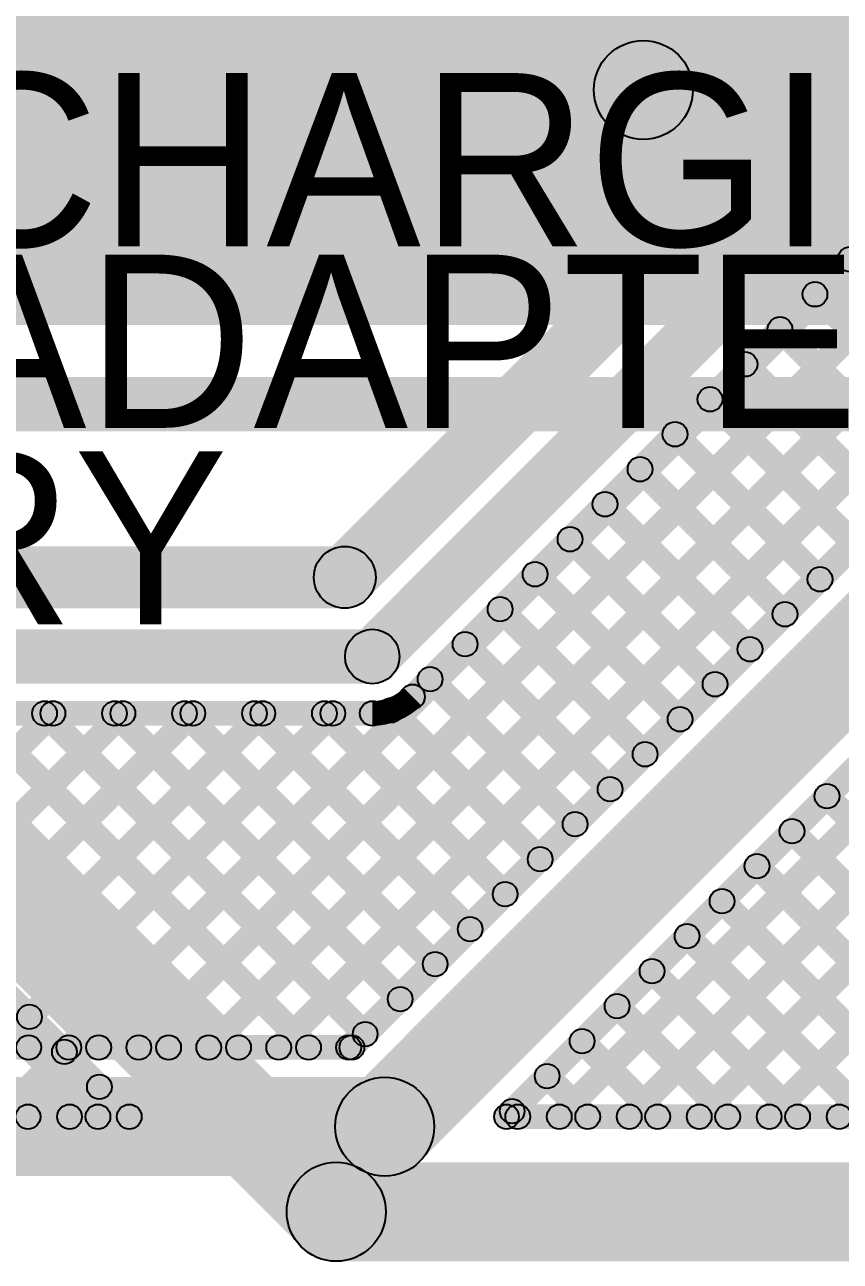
# Model space of a CAD drawing. Header units: millimetres. Extents: x -0.08 to 3.07, y -0.08 to 2.73.
# Drawn here: x 2.0165 to 2.3462, y 0.1256 to 0.6254 of the extents above; entities that cross this region are included whole.
import ezdxf

# ---------------------------------------------------------------- set-up
doc = ezdxf.new("R2010")
doc.units = ezdxf.units.MM
doc.header["$MEASUREMENT"] = 0
for name, color, linetype in [('BottomLayer', 5, 'Continuous'), ('TopLayer', 1, 'Continuous'), ('TopOverlay', 2, 'Continuous')]:
    doc.layers.add(name, color=color, linetype=linetype)

msp = doc.modelspace()

# ---------------------------------------------------------------- hatches: boundary and pattern name
at = {"layer": 'BottomLayer'}
for points in [[(2.15471, 0.39316), (2.13703, 0.41084), (2.77316, 1.04697), (2.79084, 1.02929)], [(2.16478, 0.36222), (2.14922, 0.37778), (2.80472, 1.03328), (2.82028, 1.01772)], [(2.03785, 0.20846), (2.03078, 0.21554), (2.83446, 1.01922), (2.84154, 1.01215)], [(2.1768, 0.3502), (2.16973, 0.35727), (2.82523, 1.01277), (2.8323, 1.0057)], [(2.06613, 0.20846), (2.05906, 0.21554), (2.83446, 0.99094), (2.84154, 0.98387)], [(2.09442, 0.20846), (2.08735, 0.21554), (2.83446, 0.96265), (2.84154, 0.95558)], [(2.1227, 0.20846), (2.11563, 0.21554), (2.83446, 0.93437), (2.84154, 0.9273)], [(2.15099, 0.20846), (2.14391, 0.21554), (2.83446, 0.90609), (2.84154, 0.89901)], [(2.23612, 0.18046), (2.22905, 0.18754), (2.78199, 0.74047), (2.78906, 0.7334)], [(2.26441, 0.18046), (2.25734, 0.18754), (2.81134, 0.74154), (2.81841, 0.73446)], [(2.29269, 0.18046), (2.28562, 0.18754), (2.83446, 0.73638), (2.84154, 0.72931)], [(2.28071, 0.58486), (2.25243, 0.61314), (2.31386, 0.67457), (2.34214, 0.64629)], [(1.06, 0.579), (1.06, 0.619), (2.26657, 0.619), (2.26657, 0.579)], [(2.15228, 0.20846), (2.14521, 0.21554), (2.47984, 0.55016), (2.48691, 0.54309)], [(2.17614, 0.16586), (2.14786, 0.19414), (2.49186, 0.53814), (2.52014, 0.50986)], [(2.3324, 0.51287), (2.33947, 0.51994), (2.39808, 0.46134), (2.39101, 0.45426)], [(2.21479, 0.18046), (2.20772, 0.18754), (2.52509, 0.50491), (2.53216, 0.49784)], [(2.31826, 0.49873), (2.32533, 0.5058), (2.38394, 0.44719), (2.37687, 0.44012)], [(2.30412, 0.48459), (2.31119, 0.49166), (2.3698, 0.43305), (2.36273, 0.42598)], [(2.28997, 0.47045), (2.29704, 0.47752), (2.35565, 0.41891), (2.34858, 0.41184)], [(2.27583, 0.4563), (2.2829, 0.46338), (2.34151, 0.40477), (2.33444, 0.3977)], [(2.26169, 0.44216), (2.26876, 0.44923), (2.32737, 0.39062), (2.3203, 0.38355)], [(2.24755, 0.42802), (2.25462, 0.43509), (2.31323, 0.37648), (2.30616, 0.36941)], [(2.23341, 0.41388), (2.24048, 0.42095), (2.29909, 0.36234), (2.29201, 0.35527)], [(0.973, 0.3895), (0.973, 0.4145), (2.14587, 0.4145), (2.14587, 0.3895)], [(2.21926, 0.39974), (2.22633, 0.40681), (2.28494, 0.3482), (2.27787, 0.34113)], [(2.20512, 0.38559), (2.21219, 0.39267), (2.2708, 0.33406), (2.26373, 0.32698)], [(0.973, 0.359), (0.973, 0.381), (2.157, 0.381), (2.157, 0.359)], [(2.19098, 0.37145), (2.19805, 0.37852), (2.25666, 0.31991), (2.24959, 0.31284)], [(2.32098, 0.18046), (2.3139, 0.18754), (2.49909, 0.37272), (2.50616, 0.36565)], [(2.17684, 0.35731), (2.18391, 0.36438), (2.24252, 0.30577), (2.23545, 0.2987)], [(0.97916, 0.342), (0.97916, 0.352), (2.157, 0.352), (2.157, 0.342)], [(1.87955, 0.34346), (1.88663, 0.35054), (2.02163, 0.21554), (2.01455, 0.20846)], [(1.91159, 0.22363), (1.90452, 0.2307), (2.02436, 0.35054), (2.03143, 0.34346)], [(1.90784, 0.34346), (1.91491, 0.35054), (2.04991, 0.21554), (2.04284, 0.20846)], [(1.92769, 0.21144), (1.92062, 0.21851), (2.05264, 0.35054), (2.05971, 0.34346)], [(1.93612, 0.34346), (1.94319, 0.35054), (2.07819, 0.21554), (2.07112, 0.20846)], [(1.95299, 0.20846), (1.94592, 0.21554), (2.08092, 0.35054), (2.08799, 0.34346)], [(1.96441, 0.34346), (1.97148, 0.35054), (2.10648, 0.21554), (2.09941, 0.20846)], [(1.98128, 0.20846), (1.97421, 0.21554), (2.10921, 0.35054), (2.11628, 0.34346)], [(1.99269, 0.34346), (1.99976, 0.35054), (2.13476, 0.21554), (2.12769, 0.20846)], [(2.00956, 0.20846), (2.00249, 0.21554), (2.13749, 0.35054), (2.14456, 0.34346)], [(2.02098, 0.34346), (2.02805, 0.35054), (2.15766, 0.22092), (2.15059, 0.21385)], [(2.04926, 0.34346), (2.05633, 0.35054), (2.17181, 0.23506), (2.16474, 0.22799)], [(2.07754, 0.34346), (2.08462, 0.35054), (2.18595, 0.2492), (2.17888, 0.24213)], [(2.10583, 0.34346), (2.1129, 0.35054), (2.20009, 0.26335), (2.19302, 0.25627)], [(2.13411, 0.34346), (2.14118, 0.35054), (2.21423, 0.27749), (2.20716, 0.27042)], [(2.16109, 0.34477), (2.16817, 0.35184), (2.22837, 0.29163), (2.2213, 0.28456)], [(2.34926, 0.18046), (2.34219, 0.18754), (2.50405, 0.34939), (2.51112, 0.34232)], [(2.33727, 0.31001), (2.34434, 0.31709), (2.47389, 0.18754), (2.46682, 0.18046)], [(2.32313, 0.29587), (2.3302, 0.30294), (2.44561, 0.18754), (2.43853, 0.18046)], [(2.30898, 0.28173), (2.31606, 0.2888), (2.41732, 0.18754), (2.41025, 0.18046)], [(2.29484, 0.26759), (2.30191, 0.27466), (2.38904, 0.18754), (2.38197, 0.18046)], [(2.2807, 0.25345), (2.28777, 0.26052), (2.36075, 0.18754), (2.35368, 0.18046)], [(2.26656, 0.2393), (2.27363, 0.24637), (2.33247, 0.18754), (2.3254, 0.18046)], [(2.25242, 0.22516), (2.25949, 0.23223), (2.30418, 0.18754), (2.29711, 0.18046)], [(1.92662, 0.207), (1.92662, 0.217), (2.14875, 0.217), (2.14875, 0.207)], [(2.23827, 0.21102), (2.24535, 0.21809), (2.2759, 0.18754), (2.26883, 0.18046)], [(1.885, 0.16), (1.885, 0.2), (2.162, 0.2), (2.162, 0.16)], [(2.22413, 0.19688), (2.2312, 0.20395), (2.24762, 0.18754), (2.24054, 0.18046)], [(2.20999, 0.18274), (2.21706, 0.18981), (2.21933, 0.18754), (2.21226, 0.18046)], [(2.21125, 0.179), (2.21125, 0.189), (2.832, 0.189), (2.832, 0.179)]]:
    msp.add_hatch(color=5, dxfattribs=at).paths.add_polyline_path(points)
h = msp.add_hatch(color=5, dxfattribs=at)
edge = h.paths.add_edge_path()
edge.add_arc((2.26657, 0.599), 0.02, 0, 360)
h = msp.add_hatch(color=5, dxfattribs=at)
edge = h.paths.add_edge_path()
edge.add_arc((2.26657, 0.599), 0.02, 0, 360)
h = msp.add_hatch(color=5, dxfattribs=at)
edge = h.paths.add_edge_path()
edge.add_arc((2.35008, 0.53055), 0.005, 0, 360)
h = msp.add_hatch(color=5, dxfattribs=at)
edge = h.paths.add_edge_path()
edge.add_arc((2.33594, 0.51641), 0.005, 0, 360)
h = msp.add_hatch(color=5, dxfattribs=at)
edge = h.paths.add_edge_path()
edge.add_arc((2.32179, 0.50227), 0.005, 0, 360)
h = msp.add_hatch(color=5, dxfattribs=at)
edge = h.paths.add_edge_path()
edge.add_arc((2.30765, 0.48812), 0.005, 0, 360)
h = msp.add_hatch(color=5, dxfattribs=at)
edge = h.paths.add_edge_path()
edge.add_arc((2.29351, 0.47398), 0.005, 0, 360)
h = msp.add_hatch(color=5, dxfattribs=at)
edge = h.paths.add_edge_path()
edge.add_arc((2.27937, 0.45984), 0.005, 0, 360)
h = msp.add_hatch(color=5, dxfattribs=at)
edge = h.paths.add_edge_path()
edge.add_arc((2.26523, 0.4457), 0.005, 0, 360)
h = msp.add_hatch(color=5, dxfattribs=at)
edge = h.paths.add_edge_path()
edge.add_arc((2.25108, 0.43156), 0.005, 0, 360)
h = msp.add_hatch(color=5, dxfattribs=at)
edge = h.paths.add_edge_path()
edge.add_arc((2.23694, 0.41741), 0.005, 0, 360)
h = msp.add_hatch(color=5, dxfattribs=at)
edge = h.paths.add_edge_path()
edge.add_arc((2.14587, 0.402), 0.0125, 0, 360)
h = msp.add_hatch(color=5, dxfattribs=at)
edge = h.paths.add_edge_path()
edge.add_arc((2.14587, 0.402), 0.0125, 0, 360)
h = msp.add_hatch(color=5, dxfattribs=at)
edge = h.paths.add_edge_path()
edge.add_arc((2.2228, 0.40327), 0.005, 0, 360)
h = msp.add_hatch(color=5, dxfattribs=at)
edge = h.paths.add_edge_path()
edge.add_arc((2.33798, 0.40123), 0.005, 0, 360)
h = msp.add_hatch(color=5, dxfattribs=at)
edge = h.paths.add_edge_path()
edge.add_arc((2.20866, 0.38913), 0.005, 0, 360)
h = msp.add_hatch(color=5, dxfattribs=at)
edge = h.paths.add_edge_path()
edge.add_arc((2.32383, 0.38709), 0.005, 0, 360)
h = msp.add_hatch(color=5, dxfattribs=at)
edge = h.paths.add_edge_path()
edge.add_arc((2.157, 0.37), 0.011, 0, 360)
h = msp.add_hatch(color=5, dxfattribs=at)
edge = h.paths.add_edge_path()
edge.add_arc((2.157, 0.37), 0.011, 0, 360)
h = msp.add_hatch(color=5, dxfattribs=at)
edge = h.paths.add_edge_path()
edge.add_arc((2.19451, 0.37499), 0.005, 0, 360)
h = msp.add_hatch(color=5, dxfattribs=at)
edge = h.paths.add_edge_path()
edge.add_arc((2.30969, 0.37295), 0.005, 0, 360)
h = msp.add_hatch(color=5, dxfattribs=at)
edge = h.paths.add_edge_path()
edge.add_arc((2.18037, 0.36085), 0.005, 0, 360)
h = msp.add_hatch(color=5, dxfattribs=at)
edge = h.paths.add_edge_path()
edge.add_arc((2.29555, 0.3588), 0.005, 0, 360)
h = msp.add_hatch(color=5, dxfattribs=at)
edge = h.paths.add_edge_path()
edge.add_arc((2.17326, 0.35374), 0.005, 0, 360)
h = msp.add_hatch(color=5, dxfattribs=at)
edge = h.paths.add_edge_path()
edge.add_arc((2.17326, 0.35374), 0.005, 0, 360)
h = msp.add_hatch(color=5, dxfattribs=at)
edge = h.paths.add_edge_path()
edge.add_arc((2.17326, 0.35374), 0.005, 0, 360)
h = msp.add_hatch(color=5, dxfattribs=at)
edge = h.paths.add_edge_path()
edge.add_arc((2.02451, 0.347), 0.005, 0, 360)
h = msp.add_hatch(color=5, dxfattribs=at)
edge = h.paths.add_edge_path()
edge.add_arc((2.02789, 0.347), 0.005, 0, 360)
h = msp.add_hatch(color=5, dxfattribs=at)
edge = h.paths.add_edge_path()
edge.add_arc((2.0528, 0.347), 0.005, 0, 360)
h = msp.add_hatch(color=5, dxfattribs=at)
edge = h.paths.add_edge_path()
edge.add_arc((2.05618, 0.347), 0.005, 0, 360)
h = msp.add_hatch(color=5, dxfattribs=at)
edge = h.paths.add_edge_path()
edge.add_arc((2.08108, 0.347), 0.005, 0, 360)
h = msp.add_hatch(color=5, dxfattribs=at)
edge = h.paths.add_edge_path()
edge.add_arc((2.08446, 0.347), 0.005, 0, 360)
h = msp.add_hatch(color=5, dxfattribs=at)
edge = h.paths.add_edge_path()
edge.add_arc((2.10936, 0.347), 0.005, 0, 360)
h = msp.add_hatch(color=5, dxfattribs=at)
edge = h.paths.add_edge_path()
edge.add_arc((2.11274, 0.347), 0.005, 0, 360)
h = msp.add_hatch(color=5, dxfattribs=at)
edge = h.paths.add_edge_path()
edge.add_arc((2.13765, 0.347), 0.005, 0, 360)
h = msp.add_hatch(color=5, dxfattribs=at)
edge = h.paths.add_edge_path()
edge.add_arc((2.14103, 0.347), 0.005, 0, 360)
h = msp.add_hatch(color=5, dxfattribs=at)
edge = h.paths.add_edge_path()
edge.add_arc((2.157, 0.347), 0.005, 0, 360)
h = msp.add_hatch(color=5, dxfattribs=at)
edge = h.paths.add_edge_path()
edge.add_arc((2.157, 0.347), 0.005, 0, 360)
h = msp.add_hatch(color=5, dxfattribs=at)
edge = h.paths.add_edge_path()
edge.add_arc((2.157, 0.347), 0.005, 0, 360)
h = msp.add_hatch(color=5, dxfattribs=at)
edge = h.paths.add_edge_path()
edge.add_arc((2.16463, 0.3483), 0.005, 0, 360)
h = msp.add_hatch(color=5, dxfattribs=at)
edge = h.paths.add_edge_path()
edge.add_arc((2.28141, 0.34466), 0.005, 0, 360)
h = msp.add_hatch(color=5, dxfattribs=at)
edge = h.paths.add_edge_path()
edge.add_arc((2.26727, 0.33052), 0.005, 0, 360)
h = msp.add_hatch(color=5, dxfattribs=at)
edge = h.paths.add_edge_path()
edge.add_arc((2.25312, 0.31638), 0.005, 0, 360)
h = msp.add_hatch(color=5, dxfattribs=at)
edge = h.paths.add_edge_path()
edge.add_arc((2.3408, 0.31355), 0.005, 0, 360)
h = msp.add_hatch(color=5, dxfattribs=at)
edge = h.paths.add_edge_path()
edge.add_arc((2.23898, 0.30224), 0.005, 0, 360)
h = msp.add_hatch(color=5, dxfattribs=at)
edge = h.paths.add_edge_path()
edge.add_arc((2.32666, 0.29941), 0.005, 0, 360)
h = msp.add_hatch(color=5, dxfattribs=at)
edge = h.paths.add_edge_path()
edge.add_arc((2.22484, 0.28809), 0.005, 0, 360)
h = msp.add_hatch(color=5, dxfattribs=at)
edge = h.paths.add_edge_path()
edge.add_arc((2.31252, 0.28527), 0.005, 0, 360)
h = msp.add_hatch(color=5, dxfattribs=at)
edge = h.paths.add_edge_path()
edge.add_arc((2.2107, 0.27395), 0.005, 0, 360)
h = msp.add_hatch(color=5, dxfattribs=at)
edge = h.paths.add_edge_path()
edge.add_arc((2.29838, 0.27112), 0.005, 0, 360)
h = msp.add_hatch(color=5, dxfattribs=at)
edge = h.paths.add_edge_path()
edge.add_arc((2.19655, 0.25981), 0.005, 0, 360)
h = msp.add_hatch(color=5, dxfattribs=at)
edge = h.paths.add_edge_path()
edge.add_arc((2.28424, 0.25698), 0.005, 0, 360)
h = msp.add_hatch(color=5, dxfattribs=at)
edge = h.paths.add_edge_path()
edge.add_arc((2.18241, 0.24567), 0.005, 0, 360)
h = msp.add_hatch(color=5, dxfattribs=at)
edge = h.paths.add_edge_path()
edge.add_arc((2.27009, 0.24284), 0.005, 0, 360)
h = msp.add_hatch(color=5, dxfattribs=at)
edge = h.paths.add_edge_path()
edge.add_arc((2.16827, 0.23153), 0.005, 0, 360)
h = msp.add_hatch(color=5, dxfattribs=at)
edge = h.paths.add_edge_path()
edge.add_arc((2.25595, 0.2287), 0.005, 0, 360)
h = msp.add_hatch(color=5, dxfattribs=at)
edge = h.paths.add_edge_path()
edge.add_arc((2.15413, 0.21738), 0.005, 0, 360)
h = msp.add_hatch(color=5, dxfattribs=at)
edge = h.paths.add_edge_path()
edge.add_arc((2.01809, 0.212), 0.005, 0, 360)
h = msp.add_hatch(color=5, dxfattribs=at)
edge = h.paths.add_edge_path()
edge.add_arc((2.03431, 0.212), 0.005, 0, 360)
h = msp.add_hatch(color=5, dxfattribs=at)
edge = h.paths.add_edge_path()
edge.add_arc((2.04637, 0.212), 0.005, 0, 360)
h = msp.add_hatch(color=5, dxfattribs=at)
edge = h.paths.add_edge_path()
edge.add_arc((2.0626, 0.212), 0.005, 0, 360)
h = msp.add_hatch(color=5, dxfattribs=at)
edge = h.paths.add_edge_path()
edge.add_arc((2.07466, 0.212), 0.005, 0, 360)
h = msp.add_hatch(color=5, dxfattribs=at)
edge = h.paths.add_edge_path()
edge.add_arc((2.09088, 0.212), 0.005, 0, 360)
h = msp.add_hatch(color=5, dxfattribs=at)
edge = h.paths.add_edge_path()
edge.add_arc((2.10294, 0.212), 0.005, 0, 360)
h = msp.add_hatch(color=5, dxfattribs=at)
edge = h.paths.add_edge_path()
edge.add_arc((2.11917, 0.212), 0.005, 0, 360)
h = msp.add_hatch(color=5, dxfattribs=at)
edge = h.paths.add_edge_path()
edge.add_arc((2.13123, 0.212), 0.005, 0, 360)
h = msp.add_hatch(color=5, dxfattribs=at)
edge = h.paths.add_edge_path()
edge.add_arc((2.14745, 0.212), 0.005, 0, 360)
h = msp.add_hatch(color=5, dxfattribs=at)
edge = h.paths.add_edge_path()
edge.add_arc((2.14875, 0.212), 0.005, 0, 360)
h = msp.add_hatch(color=5, dxfattribs=at)
edge = h.paths.add_edge_path()
edge.add_arc((2.14875, 0.212), 0.005, 0, 360)
h = msp.add_hatch(color=5, dxfattribs=at)
edge = h.paths.add_edge_path()
edge.add_arc((2.24181, 0.21455), 0.005, 0, 360)
h = msp.add_hatch(color=5, dxfattribs=at)
edge = h.paths.add_edge_path()
edge.add_arc((2.22767, 0.20041), 0.005, 0, 360)
h = msp.add_hatch(color=5, dxfattribs=at)
edge = h.paths.add_edge_path()
edge.add_arc((2.162, 0.18), 0.02, 0, 360)
h = msp.add_hatch(color=5, dxfattribs=at)
edge = h.paths.add_edge_path()
edge.add_arc((2.162, 0.18), 0.02, 0, 360)
h = msp.add_hatch(color=5, dxfattribs=at)
edge = h.paths.add_edge_path()
edge.add_arc((2.21353, 0.18627), 0.005, 0, 360)
h = msp.add_hatch(color=5, dxfattribs=at)
edge = h.paths.add_edge_path()
edge.add_arc((2.21125, 0.184), 0.005, 0, 360)
h = msp.add_hatch(color=5, dxfattribs=at)
edge = h.paths.add_edge_path()
edge.add_arc((2.21125, 0.184), 0.005, 0, 360)
h = msp.add_hatch(color=5, dxfattribs=at)
edge = h.paths.add_edge_path()
edge.add_arc((2.2158, 0.184), 0.005, 0, 360)
h = msp.add_hatch(color=5, dxfattribs=at)
edge = h.paths.add_edge_path()
edge.add_arc((2.23259, 0.184), 0.005, 0, 360)
h = msp.add_hatch(color=5, dxfattribs=at)
edge = h.paths.add_edge_path()
edge.add_arc((2.24408, 0.184), 0.005, 0, 360)
h = msp.add_hatch(color=5, dxfattribs=at)
edge = h.paths.add_edge_path()
edge.add_arc((2.26087, 0.184), 0.005, 0, 360)
h = msp.add_hatch(color=5, dxfattribs=at)
edge = h.paths.add_edge_path()
edge.add_arc((2.27236, 0.184), 0.005, 0, 360)
h = msp.add_hatch(color=5, dxfattribs=at)
edge = h.paths.add_edge_path()
edge.add_arc((2.28916, 0.184), 0.005, 0, 360)
h = msp.add_hatch(color=5, dxfattribs=at)
edge = h.paths.add_edge_path()
edge.add_arc((2.30065, 0.184), 0.005, 0, 360)
h = msp.add_hatch(color=5, dxfattribs=at)
edge = h.paths.add_edge_path()
edge.add_arc((2.31744, 0.184), 0.005, 0, 360)
h = msp.add_hatch(color=5, dxfattribs=at)
edge = h.paths.add_edge_path()
edge.add_arc((2.32893, 0.184), 0.005, 0, 360)
h = msp.add_hatch(color=5, dxfattribs=at)
edge = h.paths.add_edge_path()
edge.add_arc((2.34572, 0.184), 0.005, 0, 360)
at = {"layer": 'TopLayer'}
for points in [[(2.21, 0.504), (2.799, 0.504), (2.799, 0.893), (2.21, 0.893)], [(1.916, 0.504), (2.235, 0.504), (2.235, 0.686), (1.916, 0.686)], [(1.66986, 0.58986), (1.69814, 0.61814), (2.15655, 0.15973), (2.12827, 0.13145)], [(1.892, 0.461), (1.892, 0.483), (2.821, 0.483), (2.821, 0.461)], [(1.81253, 0.42315), (1.8196, 0.43022), (2.06228, 0.18754), (2.05521, 0.18046)], [(1.81346, 0.40955), (1.82054, 0.41663), (2.04963, 0.18754), (2.04255, 0.18046)], [(1.81346, 0.38127), (1.82054, 0.38834), (2.02134, 0.18754), (2.01427, 0.18046)], [(1.98156, 0.18046), (1.97449, 0.18754), (2.01485, 0.22789), (2.02192, 0.22082)], [(2.00985, 0.18046), (2.00278, 0.18754), (2.02899, 0.21375), (2.03606, 0.20668)], [(2.03813, 0.18046), (2.03106, 0.18754), (2.04314, 0.19961), (2.05021, 0.19254)], [(1.93735, 0.179), (1.93735, 0.189), (2.05875, 0.189), (2.05875, 0.179)], [(2.14241, 0.12559), (2.14241, 0.16559), (2.50084, 0.16559), (2.50084, 0.12559)]]:
    msp.add_hatch(color=1, dxfattribs=at).paths.add_polyline_path(points)
h = msp.add_hatch(color=1, dxfattribs=at)
edge = h.paths.add_edge_path()
edge.add_arc((2.01839, 0.22436), 0.005, 0, 360)
h = msp.add_hatch(color=1, dxfattribs=at)
edge = h.paths.add_edge_path()
edge.add_arc((2.03253, 0.21022), 0.005, 0, 360)
h = msp.add_hatch(color=1, dxfattribs=at)
edge = h.paths.add_edge_path()
edge.add_arc((2.04667, 0.19607), 0.005, 0, 360)
h = msp.add_hatch(color=1, dxfattribs=at)
edge = h.paths.add_edge_path()
edge.add_arc((2.01781, 0.184), 0.005, 0, 360)
h = msp.add_hatch(color=1, dxfattribs=at)
edge = h.paths.add_edge_path()
edge.add_arc((2.0346, 0.184), 0.005, 0, 360)
h = msp.add_hatch(color=1, dxfattribs=at)
edge = h.paths.add_edge_path()
edge.add_arc((2.04609, 0.184), 0.005, 0, 360)
h = msp.add_hatch(color=1, dxfattribs=at)
edge = h.paths.add_edge_path()
edge.add_arc((2.05875, 0.184), 0.005, 0, 360)
h = msp.add_hatch(color=1, dxfattribs=at)
edge = h.paths.add_edge_path()
edge.add_arc((2.05875, 0.184), 0.005, 0, 360)
h = msp.add_hatch(color=1, dxfattribs=at)
edge = h.paths.add_edge_path()
edge.add_arc((2.14241, 0.14559), 0.02, 0, 360)
h = msp.add_hatch(color=1, dxfattribs=at)
edge = h.paths.add_edge_path()
edge.add_arc((2.14241, 0.14559), 0.02, 0, 360)

# ---------------------------------------------------------------- linework, layer by layer
at = {"layer": 'BottomLayer', "const_width": 0.01}
msp.add_lwpolyline([(2.17326, 0.35374, -0.198912), (2.157, 0.347)], format="xyb", dxfattribs=at)
msp.add_lwpolyline([(2.17326, 0.35374, -0.198912), (2.157, 0.347)], format="xyb", dxfattribs=at)
at = {"layer": 'BottomLayer'}
for centre, radius in [((2.26657, 0.599), 0.02), ((2.26657, 0.599), 0.02), ((2.35008, 0.53055), 0.005), ((2.33594, 0.51641), 0.005), ((2.32179, 0.50227), 0.005), ((2.30765, 0.48812), 0.005), ((2.29351, 0.47398), 0.005), ((2.27937, 0.45984), 0.005), ((2.26523, 0.4457), 0.005), ((2.25108, 0.43156), 0.005), ((2.23694, 0.41741), 0.005), ((2.14587, 0.402), 0.0125), ((2.14587, 0.402), 0.0125), ((2.2228, 0.40327), 0.005), ((2.33798, 0.40123), 0.005), ((2.20866, 0.38913), 0.005), ((2.32383, 0.38709), 0.005), ((2.157, 0.37), 0.011), ((2.157, 0.37), 0.011), ((2.19451, 0.37499), 0.005), ((2.30969, 0.37295), 0.005), ((2.18037, 0.36085), 0.005), ((2.29555, 0.3588), 0.005), ((2.17326, 0.35374), 0.005), ((2.17326, 0.35374), 0.005), ((2.17326, 0.35374), 0.005), ((2.02451, 0.347), 0.005), ((2.02789, 0.347), 0.005), ((2.0528, 0.347), 0.005), ((2.05618, 0.347), 0.005), ((2.08108, 0.347), 0.005), ((2.08446, 0.347), 0.005), ((2.10936, 0.347), 0.005), ((2.11274, 0.347), 0.005), ((2.13765, 0.347), 0.005), ((2.14103, 0.347), 0.005), ((2.157, 0.347), 0.005), ((2.157, 0.347), 0.005), ((2.157, 0.347), 0.005), ((2.16463, 0.3483), 0.005), ((2.28141, 0.34466), 0.005), ((2.26727, 0.33052), 0.005), ((2.25312, 0.31638), 0.005), ((2.3408, 0.31355), 0.005), ((2.23898, 0.30224), 0.005), ((2.32666, 0.29941), 0.005), ((2.22484, 0.28809), 0.005), ((2.31252, 0.28527), 0.005), ((2.2107, 0.27395), 0.005), ((2.29838, 0.27112), 0.005), ((2.19655, 0.25981), 0.005), ((2.28424, 0.25698), 0.005), ((2.18241, 0.24567), 0.005), ((2.27009, 0.24284), 0.005), ((2.16827, 0.23153), 0.005), ((2.25595, 0.2287), 0.005), ((2.15413, 0.21738), 0.005), ((2.01809, 0.212), 0.005), ((2.03431, 0.212), 0.005), ((2.04637, 0.212), 0.005), ((2.0626, 0.212), 0.005), ((2.07466, 0.212), 0.005), ((2.09088, 0.212), 0.005), ((2.10294, 0.212), 0.005), ((2.11917, 0.212), 0.005), ((2.13123, 0.212), 0.005), ((2.14745, 0.212), 0.005), ((2.14875, 0.212), 0.005), ((2.14875, 0.212), 0.005), ((2.24181, 0.21455), 0.005), ((2.22767, 0.20041), 0.005), ((2.162, 0.18), 0.02), ((2.162, 0.18), 0.02), ((2.21353, 0.18627), 0.005), ((2.21125, 0.184), 0.005), ((2.21125, 0.184), 0.005), ((2.2158, 0.184), 0.005), ((2.23259, 0.184), 0.005), ((2.24408, 0.184), 0.005), ((2.26087, 0.184), 0.005), ((2.27236, 0.184), 0.005), ((2.28916, 0.184), 0.005), ((2.30065, 0.184), 0.005), ((2.31744, 0.184), 0.005), ((2.32893, 0.184), 0.005), ((2.34572, 0.184), 0.005)]:
    msp.add_circle(centre, radius, dxfattribs=at)
at = {"layer": 'TopLayer'}
for centre, radius in [((2.01839, 0.22436), 0.005), ((2.03253, 0.21022), 0.005), ((2.04667, 0.19607), 0.005), ((2.01781, 0.184), 0.005), ((2.0346, 0.184), 0.005), ((2.04609, 0.184), 0.005), ((2.05875, 0.184), 0.005), ((2.05875, 0.184), 0.005), ((2.14241, 0.14559), 0.02), ((2.14241, 0.14559), 0.02)]:
    msp.add_circle(centre, radius, dxfattribs=at)

# ---------------------------------------------------------------- texts
at = {"layer": 'TopOverlay'}
for s, p in [('CHARGING', (1.979, 0.53582)), ('ADAPTER', (1.979, 0.46242)), ('BATTERY', (1.667, 0.383))]:
    msp.add_text(s, height=0.07, rotation=360, dxfattribs=at).set_placement(p)

doc.saveas('drawing.dxf')
